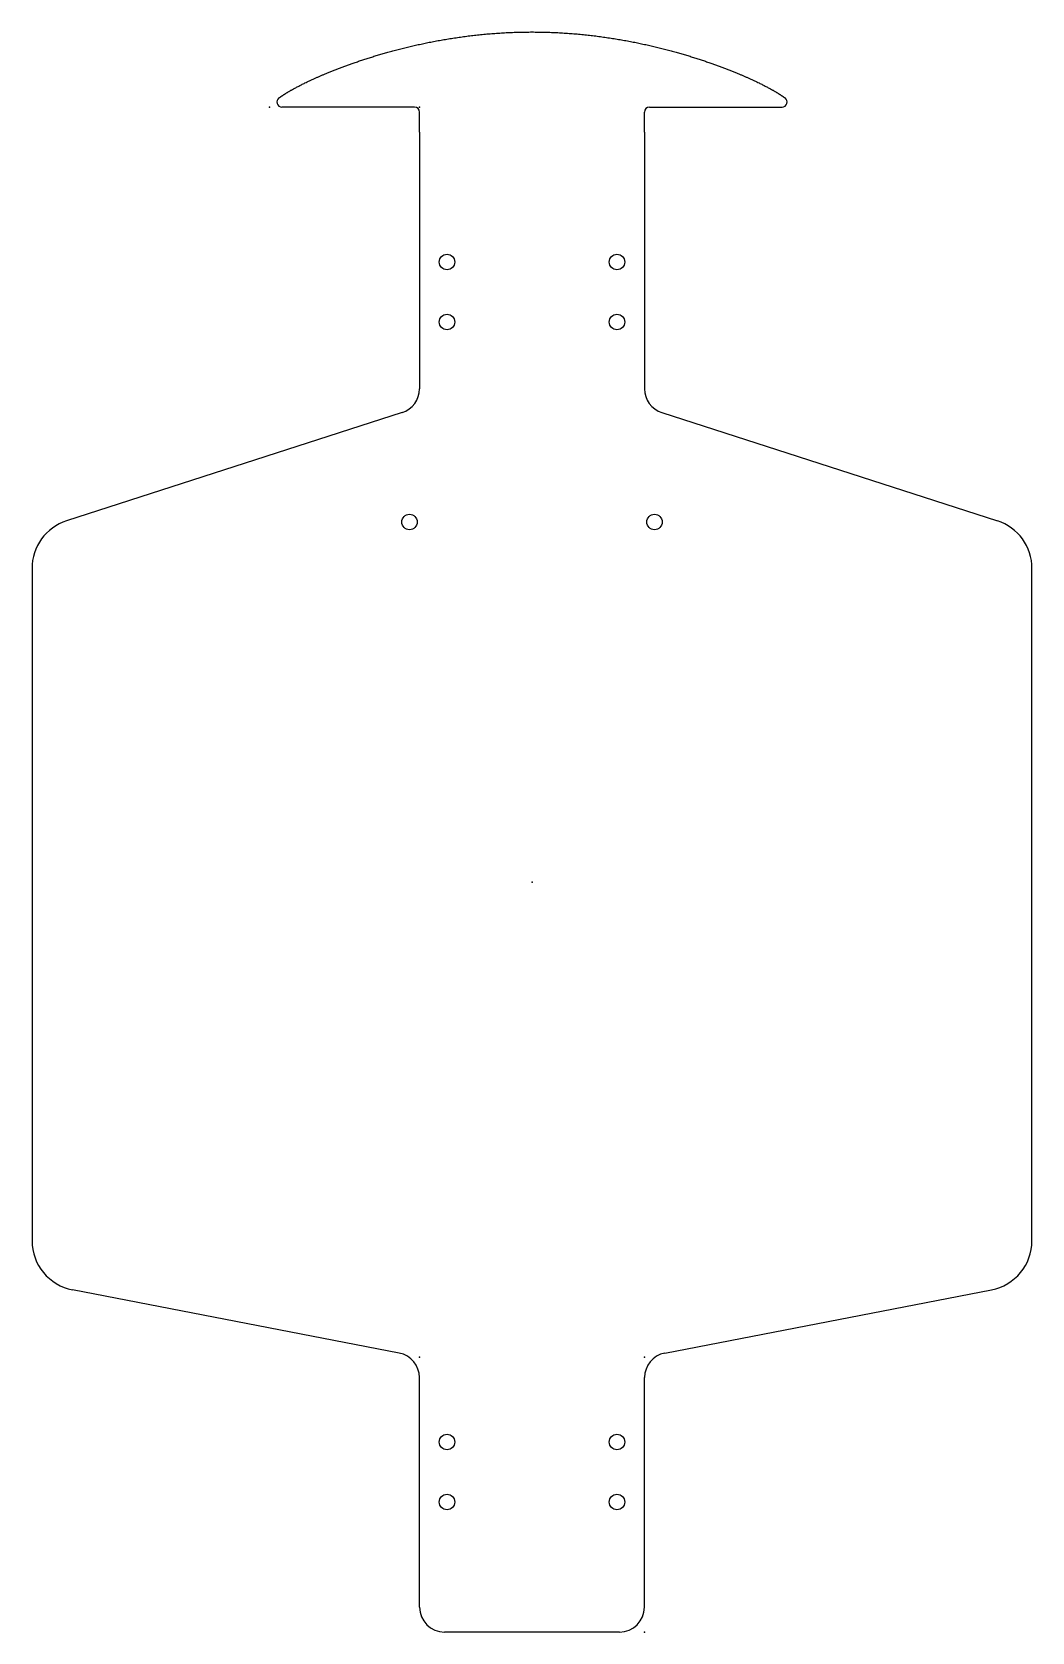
# Model space of a CAD drawing. Header units: millimetres. Extents: x -100 to 100, y -150 to 170.
import ezdxf

# ---------------------------------------------------------------- set-up
doc = ezdxf.new("R2010")
doc.units = ezdxf.units.MM
doc.header["$MEASUREMENT"] = 0
doc.layers.add('Bodenplatte v1_Sketch1', color=7, linetype='Continuous')

msp = doc.modelspace()

# ---------------------------------------------------------------- linework, layer by layer
at = {"layer": 'Bodenplatte v1_Sketch1'}
for p, q in [((-23.5, 155), (-50.02, 155)), ((-22.5, 150), (-22.5, 154)), ((22.5, 150), (22.5, 154)), ((23.5, 155), (50.02, 155)), ((-22.5, 150), (-22.5, 98.64)), ((22.5, 150), (22.5, 98.64)), ((-25.96, 93.88), (-93.07, 72.24)), ((25.96, 93.88), (93.07, 72.24)), ((-100, 62.72), (-100, -71.75)), ((100, -71.75), (100, 62.72)), ((-26.55, -94.22), (-91.9, -81.57)), ((26.55, -94.22), (91.9, -81.57)), ((-22.5, -145), (-22.5, -99.13)), ((22.5, -145), (22.5, -99.13)), ((17.5, -150), (-17.5, -150))]:
    msp.add_line(p, q, dxfattribs=at)
for centre in [(-17, 124), (17, 124), (-17, 112), (17, 112), (-24.5, 72), (24.5, 72), (-17, -112), (17, -112), (-17, -124), (17, -124)]:
    msp.add_circle(centre, 1.55, dxfattribs=at)
for centre, radius, start, end in [((-50.02, 156), 1, 126.1189, 270), ((50.02, 156), 1, 270, 53.8811), ((-23.5, 154), 1, 0, 90), ((23.5, 154), 1, 90, 180), ((-27.5, 98.64), 5, 287.8787, 0), ((27.5, 98.64), 5, 180, 252.1213), ((-90, 62.72), 10, 107.8787, 180), ((90, 62.72), 10, 360, 72.1213), ((-90, -71.75), 10, 180, 259.0459), ((90, -71.75), 10, 280.9541, 0), ((-27.5, -99.13), 5, 0, 79.0459), ((27.5, -99.13), 5, 100.9541, 180), ((-17.5, -145), 5, 180, 270), ((17.5, -145), 5, 270, 360)]:
    msp.add_arc(centre, radius, start, end, dxfattribs=at)
msp.add_open_spline([(-50.61, 156.81), (-50.31, 157.03), (-49.51, 157.58), (-48.02, 158.49), (-45.46, 159.85), (-41.34, 161.72), (-36.03, 163.77), (-29.89, 165.75), (-23.05, 167.53), (-15.68, 168.93), (-7.93, 169.84), (0, 170.16), (7.93, 169.84), (15.68, 168.93), (23.05, 167.53), (29.89, 165.75), (36.03, 163.77), (41.34, 161.72), (45.46, 159.85), (48.02, 158.49), (49.51, 157.58), (50.31, 157.03), (50.61, 156.81)], degree=5, knots=[0.0641495, 0.0641495, 0.0641495, 0.0641495, 0.0641495, 0.0641495, 0.1, 0.15, 0.2, 0.25, 0.3, 0.35, 0.4, 0.45, 0.5, 0.55, 0.6, 0.65, 0.7, 0.75, 0.8, 0.85, 0.9, 0.9358505, 0.9358505, 0.9358505, 0.9358505, 0.9358505, 0.9358505], dxfattribs=at)
for p in [(-52.5, 155), (-22.5, 155), (0, 0), (0, 0), (-22.5, -95), (22.5, -95), (22.5, -150)]:
    msp.add_point(p, dxfattribs=at)

doc.saveas('drawing.dxf')
